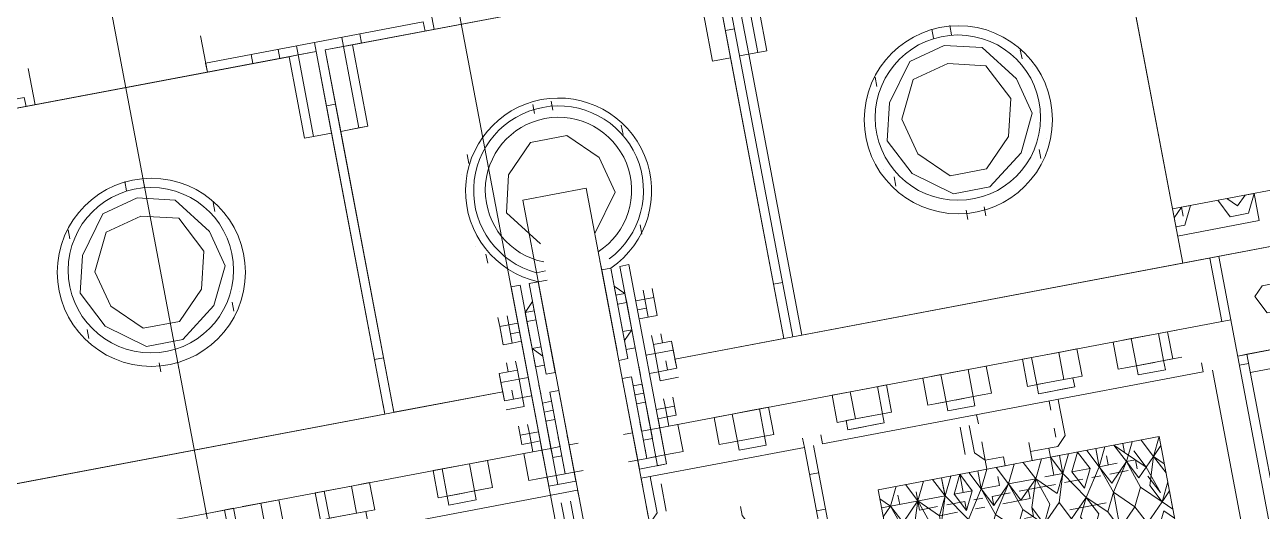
# Model space of a CAD drawing. Extents: x 407440 to 411585, y 6041728 to 6045069.
# Drawn here: x 408281.77 to 408289.47, y 6044240.62 to 6044243.65 of the extents above; entities that cross this region are included whole.
import ezdxf

# ---------------------------------------------------------------- set-up
doc = ezdxf.new("R2010")
doc.units = 0
doc.header["$LTSCALE"] = 5
doc.linetypes.add('foc-TIELINE', pattern=[1.875, 1.25, -0.625])
for name, color, linetype in [('P-BUFFER-PURPLE', 187, 'foc-TIELINE'), ('P-PROPOSED-EXISTING-H', 59, 'Continuous'), ('T-TIE', 201, 'foc-TIELINE')]:
    doc.layers.add(name, color=color, linetype=linetype)

# ---------------------------------------------------------------- blocks, each defined once
blk = doc.blocks.new('P-RIG-877')
at = {"layer": 'T-TIE', "linetype": 'ByBlock', "lineweight": 18}
for points in [[(0.0459, -11.63), (0.0459, -11.4118), (0.0115, -11.4118)], [(-0.3444, -12.0892), (-0.3444, -12.1007), (-0.3444, -12.1122), (-0.2411, -12.1122), (0.1148, -12.1122), (0.1148, -11.63), (-0.2411, -11.63), (-0.2411, -11.6529), (-0.2411, -11.63), (-0.2641, -11.63), (0.1148, -11.63), (0.1148, -11.4922), (0.2411, -11.4922), (0.2411, -11.5726)], [(0.1148, -12.2729), (0.1148, -11.4922), (0.2411, -11.4922), (0.2411, -11.5841), (0.2411, -11.5726), (0.5281, -11.5726)], [(0.5281, -11.5152), (0.2641, -11.5152), (0.2641, -11.5726)], [(0.0459, -11.5267), (0.0804, -11.5267), (0.0804, -11.63)], [(0.0459, -11.5611), (0.0574, -11.5496), (0.0459, -11.5381), (0.0574, -11.5496), (0.0459, -11.5611), (0.0574, -11.5496), (0.0459, -11.5381), (0.0459, -11.5267), (0.0689, -11.5381), (0.0689, -11.5611), (0.0459, -11.5726)], [(0.2526, -11.5726), (0.2526, -11.5841)], [(2.3995, -11.5841), (2.388, -11.5841), (0.1148, -11.5841)], [(0.1952, -11.5841), (0.1952, -12.2959), (0.1952, -12.3073), (0.2296, -12.3073), (0.2296, -12.2959)], [(0.0574, -11.63), (0.0459, -11.6185), (0.0574, -11.6185), (0.0459, -11.6185), (0.0459, -11.607), (0.0689, -11.6185), (0.0689, -11.63)], [(0.1952, -11.5955), (0.1148, -11.5955)], [(0.2526, -11.6185), (0.9759, -11.6185)], [(-0.3559, -12.1007), (-0.3444, -12.1007), (-0.2411, -12.1007), (-0.2411, -12.0892), (-0.3444, -12.0892), (-0.3444, -11.6529), (-0.3444, -11.63), (-0.3444, -12.1122)], [(0.2411, -12.1122), (0.2526, -12.1122), (0.2526, -11.63), (0.2411, -11.63)], [(0.2411, -11.6759), (0.2296, -11.6759), (0.1952, -11.6759), (0.1952, -11.6529)], [(0.2296, -11.6759), (0.2296, -11.6529)], [(0.2296, -11.7218), (0.2296, -11.6644), (0.1952, -11.6644)], [(0.2411, -11.6759), (0.2411, -11.7103), (0.2411, -11.6759)], [(0.1952, -11.6874), (0.1952, -11.7103)], [(0.2296, -11.7103), (0.2296, -11.6874)], [(0.3215, -12.0548), (0.907, -12.0548), (0.907, -11.6989), (0.3215, -11.6989), (0.3215, -12.0548), (0.3215, -11.6989), (0.3444, -11.7103), (0.3215, -11.7218), (0.3444, -11.7103), (0.3674, -11.7333), (0.3444, -11.7448), (0.3789, -11.7333), (0.4018, -11.7448), (0.3789, -11.7677), (0.4018, -11.7792), (0.4248, -11.7677), (0.4018, -11.7448), (0.3789, -11.7677), (0.3444, -11.7448), (0.3215, -11.7333), (0.3444, -11.7448), (0.3215, -11.7563)], [(0.3329, -11.6989), (0.3444, -11.7103), (0.3559, -11.6989)], [(0.3674, -11.6989), (0.3444, -11.7103), (0.3789, -11.7218), (0.4018, -11.7103), (0.3789, -11.6989)], [(0.4018, -11.6989), (0.4133, -11.6989), (0.3903, -11.6989), (0.4018, -11.7103), (0.4133, -11.6989)], [(0.4248, -11.6989), (0.4133, -11.7103), (0.4363, -11.7218), (0.4592, -11.7103), (0.4937, -11.7333), (0.4592, -11.7448), (0.4363, -11.7333), (0.4592, -11.7103), (0.4363, -11.6989)], [(0.3674, -11.7218), (0.3903, -11.7103), (0.3559, -11.7218), (0.3329, -11.7448), (0.3215, -11.7563), (0.3444, -11.7448), (0.3674, -11.7677), (0.3444, -11.7792), (0.3789, -11.7677), (0.4018, -11.7792), (0.3789, -11.8022), (0.4018, -11.8137), (0.4248, -11.8022), (0.4018, -11.7907), (0.3789, -11.8022), (0.3444, -11.7792), (0.3215, -11.7677)], [(0.3559, -11.7218), (0.3329, -11.7333)], [(0.3329, -11.7448), (0.3215, -11.7448)], [(0.3559, -11.7333), (0.3444, -11.7333), (0.3444, -11.7448)], [(0.3559, -11.7677), (0.3559, -11.7448)], [(0.3444, -11.7792), (0.3444, -11.7563)], [(-0.1607, -11.7677), (-0.1607, -11.7677)], [(-0.1607, -11.7677), (-0.1607, -11.7677)], [(-0.0689, -11.7677), (-0.0689, -11.7677)], [(-0.0689, -11.7677), (-0.0689, -11.7677)], [(0.3444, -11.7677), (0.3329, -11.7677)], [(0.4248, -11.7677), (0.3903, -11.7677), (0.3789, -11.7677)], [(0.1952, -11.8366), (0.2296, -11.8366), (0.2296, -11.7907), (0.2411, -11.7907), (0.2411, -11.8022), (0.2411, -11.8252), (0.2411, -11.8366), (0.2411, -11.7907)], [(0.3215, -11.7907), (0.3444, -11.7792), (0.3215, -11.7792), (0.3329, -11.7792)], [(0.3444, -11.7907), (0.3444, -11.8137)], [(0.3559, -11.7792), (0.3559, -11.7907)], [(0.3903, -11.8252), (0.3903, -11.7792)], [(0.2296, -11.8022), (0.1952, -11.8022)], [(0.3559, -11.8252), (0.3559, -11.8022)], [(0.2641, -11.8137), (0.2526, -11.8137)], [(0.2641, -11.8137), (0.2985, -11.8137), (0.2641, -11.8137)], [(0.2641, -11.8137), (0.2641, -11.8137)], [(0.31, -11.8366), (0.31, -11.8252), (0.2985, -11.8137)], [(0.3215, -11.8366), (0.3215, -11.8252), (0.3444, -11.8252), (0.3215, -11.8137)], [(0.2296, -11.8366), (0.2411, -11.8366)], [(0.2641, -11.8252), (0.2526, -11.8252)], [(0.2985, -11.8252), (0.287, -11.8252)], [(0.31, -11.8596), (0.31, -11.8366), (0.3215, -11.8366), (0.3215, -11.8596), (0.31, -11.8596), (0.2985, -11.8596)], [(0.3444, -11.8596), (0.3789, -11.8711), (0.4018, -11.8596), (0.4248, -11.8826), (0.4018, -11.894), (0.3789, -11.8826), (0.4018, -11.8596), (0.3789, -11.8481), (0.3444, -11.8596), (0.3674, -11.8366), (0.3444, -11.8252), (0.3215, -11.8366), (0.3444, -11.8366)], [(0.3444, -11.8252), (0.3444, -11.8481)], [(0.3559, -11.8826), (0.3559, -11.8711), (0.3559, -11.8366)], [(0.3444, -11.894), (0.3444, -11.8596), (0.3674, -11.8826), (0.3444, -11.894), (0.3789, -11.8826), (0.4018, -11.894), (0.3789, -11.917), (0.4018, -11.9285), (0.4248, -11.917), (0.4018, -11.894), (0.3789, -11.917), (0.3444, -11.894), (0.3674, -11.917), (0.3444, -11.9285), (0.3215, -11.917), (0.31, -11.917), (0.2985, -11.917), (0.287, -11.917)], [(0.3674, -11.9055), (0.3674, -11.8711), (0.3559, -11.8711)], [(0.3903, -11.8711), (0.3903, -11.8826), (0.3903, -11.8711), (0.3789, -11.8711)], [(0.1952, -11.94), (0.1952, -11.917), (0.2296, -11.917), (0.2296, -11.894), (0.1952, -11.894), (0.1952, -11.917)], [(0.3674, -11.917), (0.3559, -11.917), (0.3559, -11.894)], [(0.2296, -11.9055), (0.2296, -11.9629)], [(0.3444, -11.9285), (0.3444, -11.9055), (0.3329, -11.9055)], [(0.2411, -11.917), (0.2296, -11.917), (0.2296, -11.94)], [(0.2411, -11.917), (0.2411, -11.9514), (0.2411, -11.917)], [(0.2641, -11.917), (0.2526, -11.917)], [(0.2641, -11.9285), (0.2985, -11.9285), (0.31, -11.917)], [(0.2641, -11.9285), (0.2641, -11.9285)], [(0.2641, -11.9285), (0.2641, -11.9285)], [(0.3215, -11.94), (0.3444, -11.9285), (0.3215, -11.9285)], [(0.4363, -11.9859), (0.4133, -11.9744), (0.4363, -11.9514), (0.4592, -11.9744), (0.4363, -11.9859), (0.4248, -11.9859), (0.3903, -11.9859), (0.3789, -11.9859), (0.3444, -11.9744), (0.3789, -11.9514), (0.4018, -11.9629), (0.4248, -11.9514), (0.4018, -11.94), (0.3789, -11.9514), (0.4018, -11.9285), (0.3789, -11.917), (0.3444, -11.9285), (0.3789, -11.9514), (0.4018, -11.9744), (0.3789, -11.9859), (0.3674, -11.9859), (0.3674, -11.9629)], [(0.3559, -11.9285), (0.3559, -11.94)], [(0.3674, -11.9285), (0.3674, -11.94)], [(0.2641, -11.94), (0.2985, -11.94)], [(0.3444, -11.94), (0.3444, -11.9629)], [(0.3444, -11.9514), (0.3215, -11.9514)], [(0.3559, -11.9744), (0.3559, -11.9514), (0.3674, -11.9514)], [(-0.1607, -11.9744), (-0.1607, -11.9744)], [(-0.1607, -11.9744), (-0.1607, -11.9744)], [(-0.0689, -11.9744), (-0.0689, -11.9744)], [(-0.0689, -11.9744), (-0.0689, -11.9744)], [(0.3444, -12.0433), (0.3444, -11.9744), (0.3329, -11.9744), (0.3215, -11.9744), (0.3444, -11.9744), (0.3215, -11.9629)], [(0.3215, -11.9859), (0.3444, -11.9744), (0.3674, -11.9859), (0.3444, -12.0088), (0.3789, -11.9974), (0.4018, -12.0088), (0.3789, -12.0203), (0.3444, -12.0088), (0.3215, -11.9974), (0.3444, -12.0088), (0.3215, -12.0203), (0.3444, -12.0088), (0.3674, -12.0318), (0.3444, -12.0433), (0.3559, -12.0548)], [(0.3329, -12.0088), (0.3444, -12.0088), (0.3559, -12.0088), (0.3559, -11.9859)], [(0.2296, -12.0662), (0.2296, -12.0433), (0.2296, -12.0203), (0.1952, -12.0203), (0.1952, -12.0433), (0.1952, -12.0662)], [(0.2411, -12.0777), (0.2296, -12.0777), (0.2296, -12.0318), (0.1952, -12.0318)], [(0.2296, -12.0318), (0.2411, -12.0318), (0.2411, -12.0433), (0.2411, -12.0662), (0.2411, -12.0777), (0.2411, -12.0318)], [(0.3903, -12.0548), (0.4018, -12.0433), (0.3789, -12.0318), (0.3444, -12.0433), (0.3215, -12.0318), (0.3444, -12.0433), (0.3329, -12.0548)], [(0.3444, -12.0318), (0.3329, -12.0318)], [(0.3444, -12.0548), (0.3444, -12.0433), (0.3444, -12.0548)], [(-0.2411, -12.1007), (-0.2411, -12.1237), (-0.2411, -12.0892)], [(-0.3444, -12.1237), (-0.3444, -12.1122), (-0.3444, -12.1237), (0.1148, -12.1237), (0.1148, -12.1122), (0.1148, -12.1237)], [(-0.2755, -12.1351), (-0.2755, -12.1237)], [(0.0459, -12.1351), (0.0459, -12.1237)], [(0.9759, -12.1237), (0.2526, -12.1237)], [(0.287, -12.1237), (0.287, -12.1351)], [(0.3329, -12.1237), (0.3329, -12.1351)], [(-0.2411, -12.6058), (-0.2411, -12.6288), (0.1148, -12.6288), (-0.3444, -12.6288), (-0.3444, -12.1351), (-0.3559, -12.1351)], [(-0.3444, -12.1351), (0.1148, -12.1351), (-0.2411, -12.1351), (-0.2411, -12.1581), (-0.2411, -12.1351), (-0.3444, -12.1351), (-0.3444, -12.1581), (-0.3444, -12.5944), (-0.2411, -12.5944), (-0.2411, -12.6058), (-0.3444, -12.6058), (-0.3444, -12.5944)], [(-0.2411, -12.1351), (-0.2526, -12.1351)], [(0.1263, -12.3073), (0.1263, -12.2959), (0.1263, -12.2729), (0.1148, -12.2729), (0.1148, -12.1351), (0.1033, -12.1351)], [(0.2526, -12.1351), (0.2411, -12.1351)], [(0.2641, -12.3418), (0.2526, -12.3418), (0.2526, -12.1351), (0.9759, -12.1351), (0.9644, -12.1351)], [(-0.3444, -12.1581), (-0.2411, -12.1581), (-0.3444, -12.1581)], [(0.2296, -12.2155), (0.2296, -12.1925), (0.2296, -12.1696), (0.1952, -12.1696), (0.1952, -12.1925), (0.1952, -12.2155)], [(0.2296, -12.227), (0.2296, -12.1811), (0.1952, -12.1811)], [(0.2411, -12.1811), (0.2296, -12.1811)], [(0.2411, -12.1811), (0.2411, -12.2155), (0.2411, -12.1811)], [(0.3444, -12.204), (0.3444, -12.2155), (0.3215, -12.227), (0.31, -12.227)], [(-0.1607, -12.2729), (-0.1607, -12.2729)], [(-0.1607, -12.2729), (-0.1607, -12.2729)], [(-0.0689, -12.2729), (-0.0689, -12.2729)], [(-0.0689, -12.2729), (-0.0689, -12.2729)], [(0.0344, -12.2959), (0.0574, -12.2959), (0.0344, -12.2959), (0.0344, -12.2844), (0.023, -12.2844)], [(0.0574, -12.2844), (0.0459, -12.2844), (0.0344, -12.2844), (0.0574, -12.2844), (0.0574, -12.2959), (0.0574, -12.3073)], [(0.1033, -12.3073), (0.1033, -12.2959), (0.1033, -12.2729), (0.0918, -12.2729), (0.1033, -12.2729), (0.1263, -12.2729), (0.0918, -12.2729), (0.0918, -12.2959), (0.0804, -12.2959)], [(0.1033, -12.2729), (0.1263, -12.2729), (0.1033, -12.2729)], [(0.1378, -12.2729), (0.1378, -12.2959), (0.1263, -12.2959), (0.1033, -12.2959)], [(0.1722, -12.2844), (0.1722, -12.2959), (0.1952, -12.2959), (0.1952, -12.3073), (0.1952, -12.3188), (0.1837, -12.3188), (0.1722, -12.3188), (0.1607, -12.3188), (0.1952, -12.3188), (0.2067, -12.3188), (0.2067, -12.3303), (0.2067, -12.3188), (0.1492, -12.3188), (0.1378, -12.3188), (0.1722, -12.3188), (0.1607, -12.3188), (0.1607, -12.3303)], [(0.1607, -12.2844), (0.1722, -12.2844), (0.1837, -12.2844), (0.1722, -12.2844), (0.1837, -12.2844), (0.1837, -12.2959), (0.1837, -12.3073), (0.1952, -12.3073)], [(0.2411, -12.3073), (0.2296, -12.3073), (0.2296, -12.2844), (0.1952, -12.2844), (0.1952, -12.2959), (0.1837, -12.2959), (0.1952, -12.2959), (0.1722, -12.2959)], [(0.0344, -12.2959), (0.0344, -12.3073), (0.0344, -12.2959)], [(0.0459, -12.2959), (0.0574, -12.2959), (0.0459, -12.2959), (0.0459, -12.3073)], [(0.0459, -12.2959), (0.0459, -12.2959)], [(0.1378, -12.2959), (0.0918, -12.2959), (0.1378, -12.2959)], [(0.1722, -12.2959), (0.1722, -12.3073), (0.1722, -12.2959)], [(0.1837, -12.2959), (0.1837, -12.2959)], [(0.1952, -12.3073), (0.1952, -12.3073)], [(0.2296, -12.3303), (0.2296, -12.3073)], [(0.2296, -12.3073), (0.2296, -12.3073)], [(0.2411, -12.3073), (0.2411, -12.3418), (0.2411, -12.3073)], [(0, -12.3303), (-0.0115, -12.3303), (-0.0115, -12.3418), (-0.023, -12.3418)], [(0.1033, -12.3418), (0.1033, -12.3303), (-0.0115, -12.3303), (-0.0115, -12.3418), (0.0918, -12.3418), (0.0804, -12.3418), (0.0918, -12.3418)], [(0, -12.3303), (0.0918, -12.3303), (0, -12.3303)], [(0.023, -12.3303), (0.0115, -12.3303), (0.023, -12.3188), (0.0689, -12.3188), (0.0804, -12.3303)], [(0.0344, -12.3303), (0.0344, -12.3188), (0.023, -12.3188), (0.023, -12.3303), (0.023, -12.3188)], [(0.0344, -12.3188), (0.0689, -12.3188), (0.0574, -12.3188), (0.0918, -12.3188), (0.0804, -12.3188)], [(0.0689, -12.3188), (0.0689, -12.3303)], [(0.0918, -12.3188), (0.0918, -12.3303), (0.0804, -12.3303), (0.0918, -12.3303)], [(0.1263, -12.3188), (0.1148, -12.3188)], [(0.1378, -12.3188), (0.1378, -12.3303), (0.1263, -12.3303), (0.2296, -12.3303), (0.2181, -12.3303)], [(0.2296, -12.3188), (0.2296, -12.3303), (0.2296, -12.3418), (0.1263, -12.3418), (0.1263, -12.3303), (0.1378, -12.3303)], [(0.1378, -12.3303), (0.2296, -12.3303), (0.1378, -12.3303)], [(0.1492, -12.3188), (0.1492, -12.3303)], [(0.1952, -12.3303), (0.1952, -12.3188), (0.1952, -12.3303)], [(0.1952, -12.3303), (0.1952, -12.3303)], [(0.1952, -12.3303), (0.1952, -12.3303)], [(0.2296, -12.3303), (0.2296, -12.3303)], [(0.3215, -12.3418), (0.31, -12.3418), (0.2985, -12.3303), (0.2641, -12.3303), (0.2526, -12.3303)], [(0.2641, -12.3188), (0.2985, -12.3188)], [(0.2641, -12.3188), (0.2641, -12.3188)], [(0.287, -12.3418), (0.2985, -12.3418), (0.31, -12.3418), (0.3215, -12.3418), (0.3444, -12.3303), (0.3215, -12.3188), (0.3444, -12.3303)], [(1.0677, -12.4222), (-0.1148, -12.4222), (-0.1148, -12.3418), (1.0677, -12.3418)], [(-0.023, -12.3418), (-0.023, -12.3418)], [(0.1378, -12.3418), (0.1263, -12.3418)], [(0.2296, -12.3533), (0.2296, -12.3418), (0.2411, -12.3418), (0.2296, -12.3418), (0.1952, -12.3418), (0.1837, -12.3418)], [(0.1952, -12.3418), (0.1952, -12.3533)], [(0.2411, -12.3418), (0.2296, -12.3418), (0.2181, -12.3418)], [(0.0918, -12.4222), (0.0804, -12.4222)], [(0.2296, -12.4451), (0.2296, -12.4336), (0.2296, -12.4222), (0.1263, -12.4222), (0.1263, -12.4336), (0.1378, -12.4336), (0.1263, -12.4336), (0.2296, -12.4336), (0.2181, -12.4336)], [(0.1378, -12.4222), (0.1263, -12.4222)], [(0.2181, -12.4222), (0.2296, -12.4222), (0.2411, -12.4222), (0.2296, -12.4222), (0.1952, -12.4222), (0.1837, -12.4222)], [(0.1952, -12.4107), (0.1952, -12.4222)], [(0.2296, -12.4222), (0.2296, -12.4107)], [(0.2411, -12.4222), (0.2411, -12.4566), (0.2411, -12.4222)], [(0.2526, -12.6288), (0.2526, -12.4222), (0.2641, -12.4222)], [(0.2641, -12.4336), (0.2985, -12.4336), (0.31, -12.4222)], [(0, -12.4336), (-0.0115, -12.4336)], [(0.0918, -12.4336), (0, -12.4336), (0.0918, -12.4336)], [(0.023, -12.4451), (0.023, -12.4336), (0.0115, -12.4336), (0.023, -12.4451), (0.0689, -12.4451), (0.0574, -12.4451), (0.0918, -12.4451), (0.0804, -12.4451)], [(0.0804, -12.4336), (0.0689, -12.4451), (0.0344, -12.4451), (0.023, -12.4451), (0.023, -12.4336)], [(0.0344, -12.4336), (0.0344, -12.4451)], [(0.0689, -12.4451), (0.0689, -12.4336)], [(0.0918, -12.4451), (0.0918, -12.4336), (0.0804, -12.4336), (0.0918, -12.4336)], [(0.2296, -12.4336), (0.1378, -12.4336), (0.2296, -12.4336)], [(0.1607, -12.4336), (0.1607, -12.4451), (0.1722, -12.4451), (0.1378, -12.4451), (0.1492, -12.4451)], [(0.1378, -12.4451), (0.1378, -12.4336)], [(0.1952, -12.4566), (0.1952, -12.4681), (0.1837, -12.4681), (0.1837, -12.4566), (0.1952, -12.4566), (0.1952, -12.4451), (0.2067, -12.4451), (0.2067, -12.4336), (0.2067, -12.4451), (0.1492, -12.4451), (0.1492, -12.4336)], [(0.1722, -12.4681), (0.1952, -12.4681), (0.1722, -12.4681), (0.1607, -12.4681), (0.1722, -12.4681), (0.1722, -12.4796), (0.1837, -12.4796), (0.1837, -12.4681), (0.1952, -12.4681), (0.1952, -12.4796), (0.2296, -12.4796), (0.2296, -12.4566), (0.2411, -12.4566), (0.2296, -12.4566), (0.2296, -12.4336)], [(0.1952, -12.4336), (0.1952, -12.4336)], [(0.1952, -12.4336), (0.1952, -12.4336)], [(0.1952, -12.4336), (0.1952, -12.4451), (0.1952, -12.4336)], [(0.2296, -12.4336), (0.2296, -12.4336)], [(0.2641, -12.4336), (0.2641, -12.4336)], [(0.1263, -12.4451), (0.1148, -12.4451)], [(0.2641, -12.4451), (0.2985, -12.4451)], [(0.2641, -12.4451), (0.2641, -12.4451)], [(0.6888, -12.8584), (0.6888, -12.7781), (0.7118, -12.7551), (0.7118, -12.4566), (-1.7795, -12.4566), (-1.7795, -12.7551), (-1.7566, -12.7781), (-1.7566, -12.8584), (-1.7336, -12.8814), (0.6544, -12.8814), (0.6774, -12.8584), (0.6429, -12.8699), (0.6659, -12.8584), (0.6429, -12.8355), (0.62, -12.8584), (0.6429, -12.8699), (0.5855, -12.8699)], [(0.1263, -12.4566), (0.1263, -12.4681), (0.1263, -12.491), (0.1148, -12.491), (0.1148, -13.2717), (0.1148, -13.134), (-0.2411, -13.134), (-0.2411, -13.111), (-0.2411, -13.134), (-0.2641, -13.134), (0.1148, -13.134), (0.1148, -12.6403), (0.1033, -12.6403)], [(0.0574, -12.4796), (0.0574, -12.4681), (0.0344, -12.4681), (0.023, -12.4681), (0.0344, -12.4681), (0.0344, -12.4796), (0.023, -12.4796)], [(0.0344, -12.4681), (0.0344, -12.4566), (0.0344, -12.4681)], [(0.0344, -12.4681), (0.0574, -12.4681), (0.0459, -12.4681)], [(0.0574, -12.4566), (0.0574, -12.4681), (0.0459, -12.4681), (0.0459, -12.4566)], [(0.0459, -12.4681), (0.0459, -12.4681)], [(0.0804, -12.4681), (0.0918, -12.4681), (0.0918, -12.491), (0.1033, -12.491), (0.1033, -12.4681), (0.1033, -12.4566)], [(0.0918, -12.4681), (0.1378, -12.4681), (0.0918, -12.4681)], [(0.1033, -12.4681), (0.1263, -12.4681), (0.1378, -12.4681), (0.1378, -12.491)], [(0.1722, -12.4566), (0.1607, -12.4566)], [(0.1722, -12.4681), (0.1722, -12.4566), (0.1722, -12.4681)], [(0.1837, -12.4681), (0.1837, -12.4681)], [(0.1952, -13.1799), (0.1952, -12.4681), (0.1952, -12.4566), (0.2296, -12.4566), (0.2296, -12.4681)], [(0.1952, -12.4566), (0.1952, -12.4566)], [(0.2296, -12.4566), (0.2296, -12.4566)], [(0.1722, -12.4796), (0.1607, -12.4796)], [(0.1837, -12.4796), (0.1722, -12.4796), (0.1837, -12.4796)], [(-0.3444, -12.491), (-0.3903, -12.491)], [(-0.1607, -12.491), (-0.1607, -12.491)], [(-0.1607, -12.491), (-0.1607, -12.491)], [(-0.0689, -12.491), (-0.0689, -12.491)], [(-0.0689, -12.491), (-0.0689, -12.491)], [(0.1033, -12.491), (0.1263, -12.491), (0.0918, -12.491)], [(0.1148, -12.491), (0.1148, -12.6288), (0.1033, -12.6288)], [(0.1263, -12.491), (0.1033, -12.491), (0.1263, -12.491)], [(-0.3444, -12.5025), (-0.3559, -12.5025), (-0.3559, -12.7781), (-0.3444, -12.7781), (-0.3903, -12.7781)], [(0.2411, -12.5484), (0.2296, -12.5484), (0.2296, -12.5714), (0.2296, -12.5944), (0.1952, -12.5944), (0.1952, -12.5714), (0.1952, -12.5484), (0.1952, -12.5255), (0.2296, -12.5255), (0.2296, -12.5484), (0.1952, -12.5484)], [(0.1952, -12.5829), (0.2296, -12.5829), (0.2296, -12.537)], [(0.2411, -12.5484), (0.2411, -12.5829), (0.2411, -12.5484)], [(-0.3444, -12.6058), (-0.3444, -12.5829)], [(-0.3559, -12.6058), (-0.3444, -12.6058), (-0.3444, -12.6288), (-0.2411, -12.6288), (-0.2411, -12.5944)], [(-0.2755, -12.6403), (-0.2755, -12.6288)], [(0.0459, -12.6403), (0.0459, -12.6288)], [(-0.3444, -12.6747), (-0.3444, -12.6632), (-0.3444, -12.6403), (-0.2411, -12.6403), (-0.2411, -12.6632), (-0.3444, -12.6632), (-0.3559, -12.6632)], [(-0.3444, -12.6403), (-0.3559, -12.6403)], [(-0.2411, -12.6747), (-0.2411, -12.6403), (0.1148, -12.6403), (-0.3444, -12.6403), (-0.3444, -13.134), (-0.3559, -13.134), (-0.3444, -13.1454), (-0.3559, -13.1454)], [(-0.2411, -12.6403), (-0.2526, -12.6403)], [(-0.2411, -12.6632), (-0.2411, -12.6747), (-0.3444, -12.6747), (-0.3444, -13.111), (-0.2411, -13.111), (-0.3444, -13.111), (-0.3444, -13.1225), (-0.3444, -13.134), (-0.3559, -13.134), (-0.3674, -13.134)], [(-0.3444, -12.6862), (-0.3444, -12.6632)], [(0.1952, -12.7321), (0.2296, -12.7321), (0.2296, -12.6862), (0.2411, -12.6862), (0.2411, -12.6977), (0.2411, -12.7206), (0.2411, -12.7321), (0.2411, -12.6862)], [(0.2296, -12.6977), (0.1952, -12.6977)], [(-0.3444, -12.7206), (-0.3559, -12.7206)], [(-0.1607, -12.7895), (-0.1607, -12.7895)], [(-0.1607, -12.7895), (-0.1607, -12.7895)], [(-0.0689, -12.7895), (-0.0689, -12.7895)], [(-0.0689, -12.7895), (-0.0689, -12.7895)], [(0.1952, -12.8355), (0.1952, -12.8125), (0.2296, -12.8125), (0.2296, -12.7895), (0.1952, -12.7895), (0.1952, -12.8125)], [(0.1952, -12.8584), (0.2296, -12.8584), (0.2296, -12.801)], [(0.2296, -12.8699), (0.2296, -12.8469), (0.2411, -12.8469), (0.2296, -12.8469), (0.1952, -12.8469), (0.1952, -12.8699)], [(-0.3444, -12.9962), (-0.3903, -12.9962)], [(-0.3444, -13.0077), (-0.3559, -13.0077), (-0.3559, -13.1225), (-0.3559, -13.1569)], [(-0.1607, -12.9962), (-0.1607, -12.9962)], [(-0.1607, -12.9962), (-0.1607, -12.9962)], [(-0.0689, -12.9962), (-0.0689, -12.9962)], [(-0.0689, -12.9962), (-0.0689, -12.9962)]]:
    blk.add_lwpolyline(points, dxfattribs=at)
for points in [[(0.1952, -11.5381), (0.1722, -11.5496), (0.1607, -11.5381), (0.1607, -11.5152), (0.1722, -11.5037), (0.1952, -11.5152)], [(0.1952, -11.7333), (0.2296, -11.7333), (0.2296, -11.7103), (0.1952, -11.7103)], [(0.2411, -11.7103), (0.2296, -11.7103)], [(0.4018, -11.7448), (0.4248, -11.7333), (0.4018, -11.7103), (0.3789, -11.7333)], [(-0.2067, -11.8711), (-0.1952, -11.917), (-0.1492, -11.9514), (-0.1033, -11.9629), (-0.0574, -11.94), (-0.023, -11.894), (-0.023, -11.8481), (-0.0574, -11.8022), (-0.1033, -11.7792), (-0.1492, -11.7907), (-0.1952, -11.8252)], [(-0.2067, -11.8711), (-0.1952, -11.917), (-0.1492, -11.9514), (-0.1033, -11.9629), (-0.0574, -11.94), (-0.023, -11.894), (-0.023, -11.8481), (-0.0574, -11.8022), (-0.1033, -11.7792), (-0.1492, -11.7907), (-0.1952, -11.8252)], [(-0.1722, -11.7792), (-0.1837, -11.7792)], [(-0.0459, -11.7792), (-0.0574, -11.7792)], [(0.2296, -11.7792), (0.1952, -11.7792), (0.1952, -11.8022), (0.1952, -11.8252), (0.1952, -11.8481), (0.2296, -11.8481), (0.2296, -11.8252), (0.2296, -11.8022)], [(0.3444, -11.8137), (0.3674, -11.8022), (0.3444, -11.7907), (0.3215, -11.8022)], [(-0.1837, -11.8711), (-0.1722, -11.917), (-0.1263, -11.94), (-0.0804, -11.9285), (-0.0459, -11.894), (-0.0459, -11.8481), (-0.0804, -11.8137), (-0.1263, -11.8022), (-0.1722, -11.8252)], [(-0.1837, -11.8711), (-0.1722, -11.917), (-0.1263, -11.94), (-0.0804, -11.9285), (-0.0459, -11.894), (-0.0459, -11.8481), (-0.0804, -11.8137), (-0.1263, -11.8022), (-0.1722, -11.8252)], [(0.3789, -11.8366), (0.3444, -11.8252), (0.3789, -11.8022), (0.4018, -11.8252), (0.3789, -11.8366), (0.4018, -11.8252), (0.4248, -11.8366), (0.4018, -11.8596)], [(0.3215, -11.8481), (0.3444, -11.8596), (0.3215, -11.8711), (0.3444, -11.8596)], [(-0.2296, -11.8596), (-0.2181, -11.8596)], [(0, -11.8596), (0.0115, -11.8596)], [(-0.2181, -11.8826), (-0.2296, -11.8826)], [(0.0115, -11.8826), (0, -11.8826)], [(0.3215, -11.8826), (0.3444, -11.894), (0.3215, -11.9055), (0.3444, -11.894)], [(0.3215, -11.894), (0.3215, -11.917), (0.31, -11.917), (0.31, -11.894)], [(0.3444, -11.9629), (0.3674, -11.9514), (0.3444, -11.94), (0.3215, -11.9514)], [(0.1952, -11.9744), (0.2296, -11.9744), (0.2296, -11.9514), (0.1952, -11.9514)], [(0.2411, -11.9514), (0.2296, -11.9514)], [(-0.1837, -11.9629), (-0.1722, -11.9629)], [(-0.0574, -11.9629), (-0.0459, -11.9629)], [(0.1952, -12.0892), (0.2296, -12.0892), (0.2296, -12.0662), (0.1952, -12.0662)], [(0.1952, -12.2385), (0.2296, -12.2385), (0.2296, -12.2155), (0.1952, -12.2155)], [(0.2411, -12.2155), (0.2296, -12.2155)], [(-0.1722, -12.2844), (-0.1837, -12.2844)], [(-0.0459, -12.2844), (-0.0574, -12.2844)], [(0.0804, -12.2844), (0.0918, -12.2844)], [(0.1148, -12.2844), (0.1263, -12.2844)], [(0.023, -12.2959), (0.0344, -12.2959)], [(0.1607, -12.2959), (0.1722, -12.2959)], [(-0.0574, -12.4107), (-0.1033, -12.4451), (-0.1492, -12.4336), (-0.1837, -12.3992), (-0.1837, -12.3533), (-0.1492, -12.3188), (-0.1033, -12.3073), (-0.0574, -12.3418), (-0.1033, -12.3073), (-0.1492, -12.3188), (-0.1837, -12.3533), (-0.1837, -12.3992), (-0.1492, -12.4336), (-0.1033, -12.4451)], [(-0.0115, -12.3188), (-0.0115, -12.3073), (0.2411, -12.3073), (0.2411, -12.3188)], [(0.0459, -12.3188), (0.0574, -12.3188)], [(0.1837, -12.3303), (0.1952, -12.3303)], [(-0.2296, -12.3647), (-0.2181, -12.3647)], [(-0.2181, -12.3877), (-0.2296, -12.3877)], [(-0.0115, -12.4336), (-0.0115, -12.4222), (0.1033, -12.4222), (0.1033, -12.4336)], [(0.1837, -12.4336), (0.1952, -12.4336)], [(-0.0115, -12.4451), (-0.0115, -12.4566), (0.2411, -12.4566), (0.2411, -12.4451)], [(0.0459, -12.4451), (0.0574, -12.4451)], [(0.1952, -12.4451), (0.1837, -12.4451), (0.1722, -12.4451), (0.1607, -12.4451)], [(-0.1837, -12.4796), (-0.1722, -12.4796)], [(-0.0574, -12.4796), (-0.0459, -12.4796)], [(0.0459, -12.4796), (0.0344, -12.4796), (0.0574, -12.4796)], [(0.0804, -12.4796), (0.0918, -12.4796)], [(0.1148, -12.4796), (0.1263, -12.4796)], [(-0.3559, -12.5829), (-0.3444, -12.5829)], [(0.2411, -12.5829), (0.2296, -12.5829)], [(0.2296, -12.6747), (0.1952, -12.6747), (0.1952, -12.6977), (0.1952, -12.7206), (0.1952, -12.7436), (0.2296, -12.7436), (0.2296, -12.7206), (0.2296, -12.6977)], [(-0.3559, -12.6862), (-0.3444, -12.6862)], [(-0.2067, -12.8929), (-0.1952, -12.9388), (-0.1492, -12.9732), (-0.1033, -12.9847), (-0.0574, -12.9617), (-0.023, -12.9158), (-0.023, -12.8699), (-0.0574, -12.824), (-0.1033, -12.801), (-0.1492, -12.8125), (-0.1952, -12.8469)], [(-0.2067, -12.8929), (-0.1952, -12.9388), (-0.1492, -12.9732), (-0.1033, -12.9847), (-0.0574, -12.9617), (-0.023, -12.9158), (-0.023, -12.8699), (-0.0574, -12.824), (-0.1033, -12.801), (-0.1492, -12.8125), (-0.1952, -12.8469)], [(-0.1722, -12.801), (-0.1837, -12.801)], [(-0.0459, -12.801), (-0.0574, -12.801)], [(-0.1837, -12.8929), (-0.1722, -12.9388), (-0.1263, -12.9617), (-0.0804, -12.9503), (-0.0459, -12.9158), (-0.0459, -12.8699), (-0.0804, -12.8355), (-0.1263, -12.824), (-0.1722, -12.8469)], [(-0.1837, -12.8929), (-0.1722, -12.9388), (-0.1263, -12.9617), (-0.0804, -12.9503), (-0.0459, -12.9158), (-0.0459, -12.8699), (-0.0804, -12.8355), (-0.1263, -12.824), (-0.1722, -12.8469)], [(-0.2296, -12.8814), (-0.2181, -12.8814)], [(0, -12.8814), (0.0115, -12.8814)], [(-0.2181, -12.9043), (-0.2296, -12.9043)], [(0.0115, -12.9043), (0, -12.9043)], [(-0.1837, -12.9847), (-0.1722, -12.9847)], [(-0.0574, -12.9847), (-0.0459, -12.9847)]]:
    blk.add_lwpolyline(points, close=True, dxfattribs=at)
for points in [[(-0.0115, -12.3303, 4.831956), (-0.0115, -12.4222), (-0.0115, -12.4107)], [(-0.023, -12.3303, 4.369485), (-0.023, -12.4222), (-0.023, -12.4107)]]:
    blk.add_lwpolyline(points, format="xyb", dxfattribs=at)
blk.add_lwpolyline([(-0.0344, -12.3418, 5.085525), (-0.0344, -12.4107, -5.085525)], format="xyb", close=True, dxfattribs=at)
for centre, radius in [((-0.1125, -11.8711), 0.1171), ((-0.1152, -11.8711), 0.1029), ((-0.1125, -12.8929), 0.1171), ((-0.1152, -12.8929), 0.1029)]:
    blk.add_circle(centre, radius, dxfattribs=at)

msp = doc.modelspace()

# ---------------------------------------------------------------- hatches: boundary and pattern name
at = {"layer": 'P-PROPOSED-EXISTING-H'}
h = msp.add_hatch(dxfattribs=at)
h.set_pattern_fill('ANSI31', color=256, scale=3.498392, style=0)
h.set_pattern_definition([(45, (-2243.128, 2713.837), (-7.854113246, 7.854113246), [])])
edge = h.paths.add_edge_path()
edge.add_line((408709.2898, 6043818.2218), (408241.3049, 6043729.7131))
edge.add_line((408241.3049, 6043729.7131), (407794.4358, 6043645.198))
edge.add_line((407794.4358, 6043645.198), (407673.8299, 6044282.8949))
edge.add_line((407673.8299, 6044282.8949), (408123.6694, 6044351.8304))
edge.add_line((408123.6694, 6044351.8304), (408654.5747, 6044433.1889))
edge.add_line((408654.5747, 6044433.1889), (409028.9973, 6044539.8658))
edge.add_line((409028.9973, 6044539.8658), (409149.7259, 6043901.5203))
edge.add_line((409149.7259, 6043901.5203), (408898.7917, 6043854.0618))
edge.add_arc((408782.127, 6043952.0096), 152.33, 241.435078, 319.984322, ccw=False)

# ---------------------------------------------------------------- linework, layer by layer
at = {"layer": 'P-BUFFER-PURPLE'}
msp.add_circle((408530.0404, 6044370.8772, -0.1066), 250.4343, dxfattribs=at)

# ---------------------------------------------------------------- block references
at = {"layer": 'T-TIE', "linetype": 'ByBlock', "xscale": 4.999999999955019, "yscale": 4.999999999955019, "zscale": 4.999999999955019, "rotation": 280.7096999997605}
msp.add_blockref('P-RIG-877', (408346.0047, 6044253.5322), dxfattribs=at)

doc.saveas('drawing.dxf')
